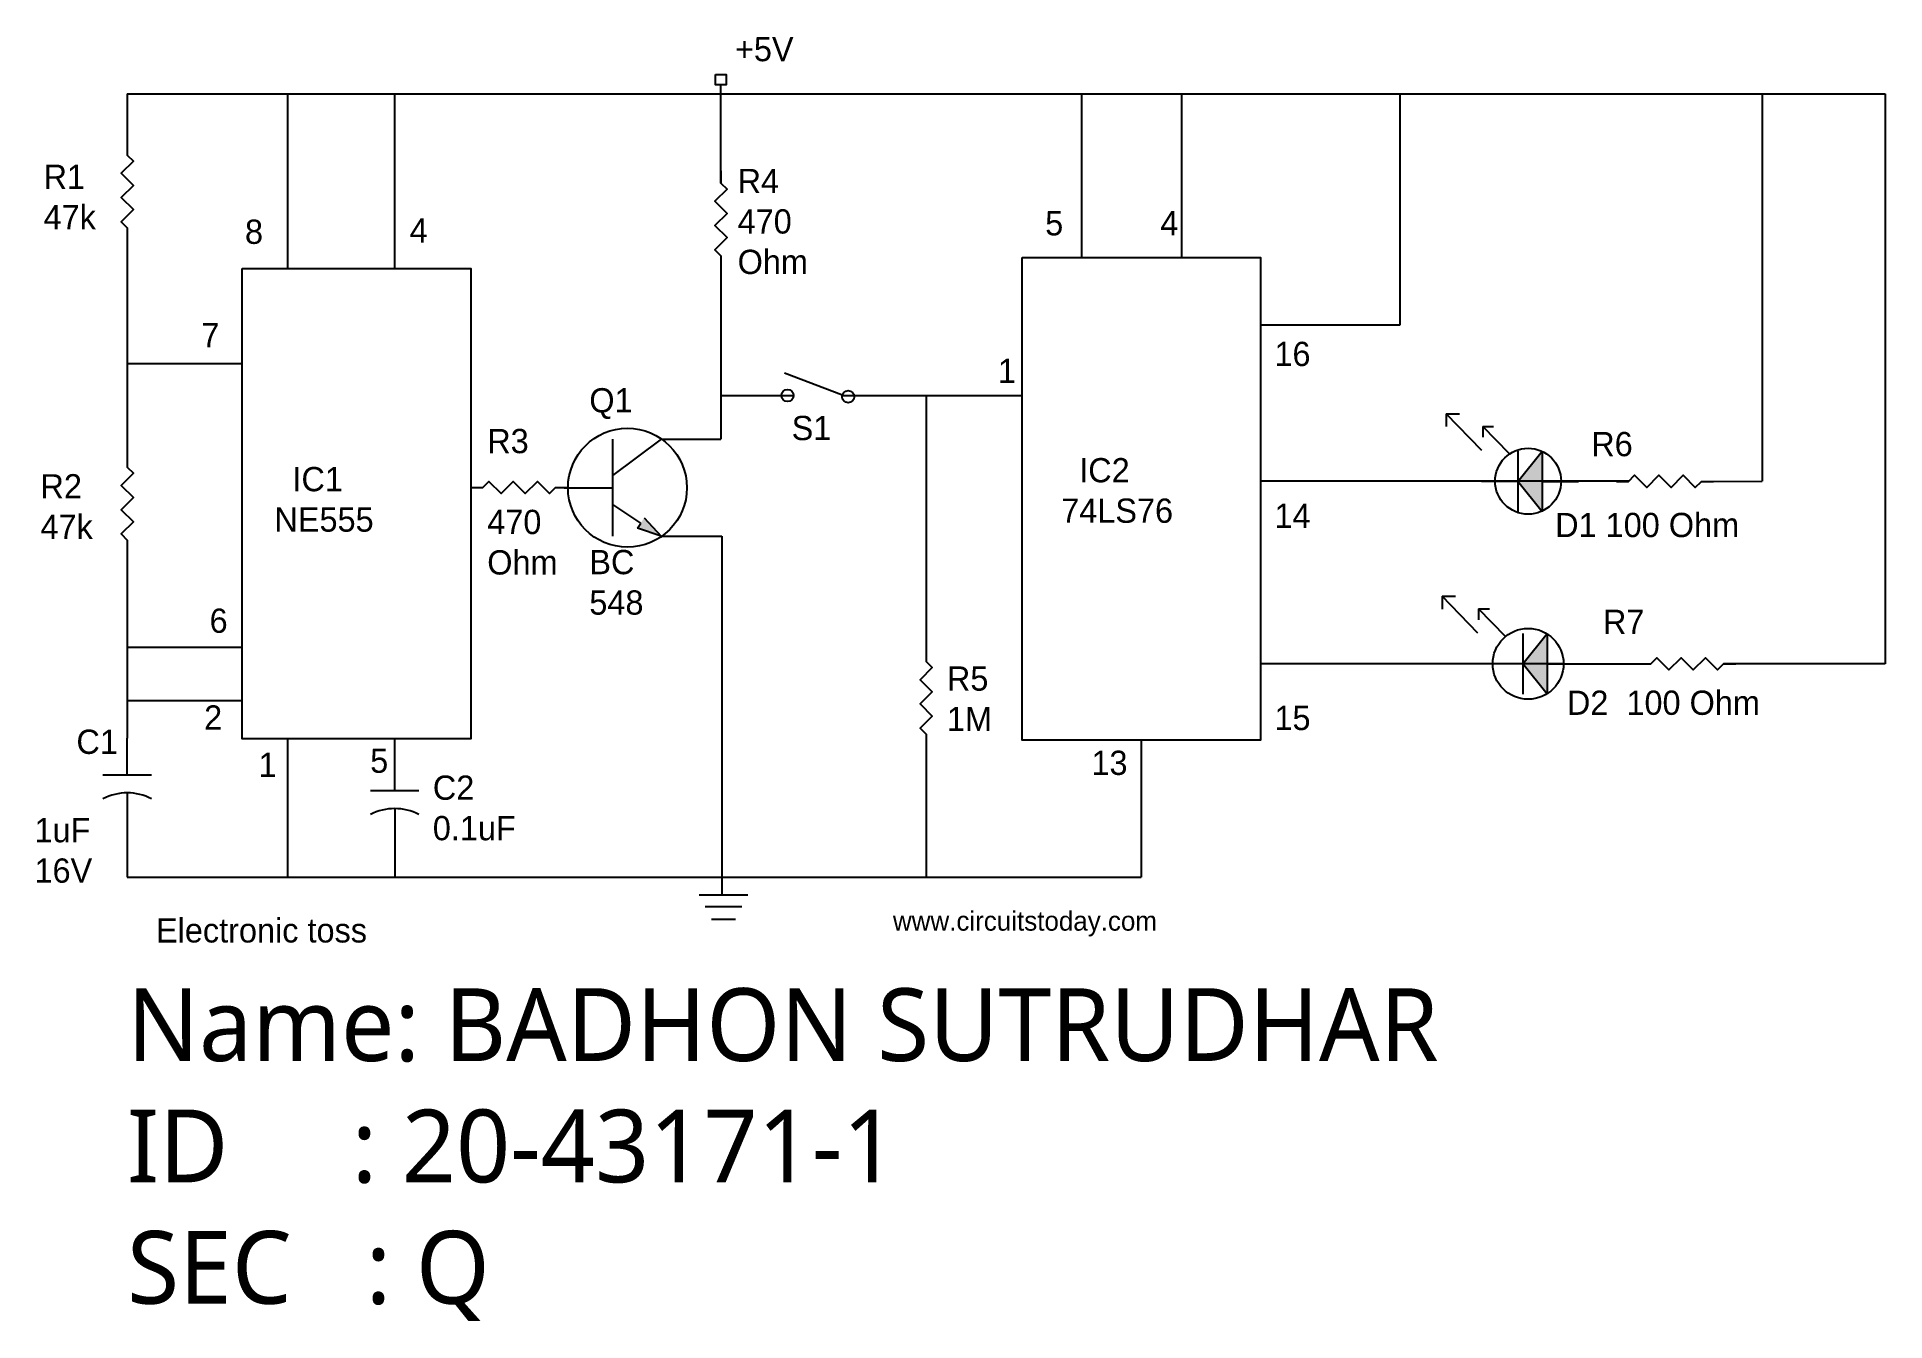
# Model space of a CAD drawing. Header units: inches. Extents: x -106.92 to -99.3, y 33.55 to 38.84.
import ezdxf

# ---------------------------------------------------------------- set-up
doc = ezdxf.new("R2010")
doc.units = ezdxf.units.IN
doc.header["$MEASUREMENT"] = 0

# ---------------------------------------------------------------- blocks, each defined once
blk = doc.blocks.new('Resistor')
at = {"color": 7}
blk.add_lwpolyline([(0, 0), (0.05, 0), (0.075, 0.025), (0.125, -0.025), (0.175, 0.025), (0.225, -0.025), (0.275, 0.025), (0.325, -0.025), (0.35, 0), (0.4, 0)], dxfattribs=at)
blk = doc.blocks.new('Transistor - NPN')
at = {"color": 7}
for p, q in [((0.199999, 0.2), (0.199999, -0.2)), ((0.399999, 0.2), (0.199999, 0.05)), ((0, 0), (0.199999, 0)), ((0.316132, -0.145536), (0.201153, -0.069033)), ((0.302516, -0.166503), (0.316132, -0.145536)), ((0.329748, -0.124569), (0.399999, -0.2)), ((0.399999, -0.2), (0.302516, -0.166503))]:
    blk.add_line(p, q, dxfattribs=at)
blk.add_solid([(0.302516, -0.166503), (0.399999, -0.2), (0.329748, -0.124569)], dxfattribs=at)
blk = doc.blocks.new('Capacitor')
at = {"color": 7}
for p, q in [((0.15, -0.1), (0.15, 0.1)), ((0.15, 0), (0, 0)), ((0.225, 0), (0.4, 0))]:
    blk.add_line(p, q, dxfattribs=at)
blk.add_arc((0.4375, 0), 0.2125, 151.9275, 208.0725, dxfattribs=at)
blk = doc.blocks.new('Diode')
at = {"color": 7}
for p, q in [((0.15, 0.125), (0.25, 0)), ((0.15, -0.125), (0.15, 0.125)), ((0.25, -0.125), (0.25, 0.125)), ((0.15, 0), (0, 0)), ((0.25, 0), (0.15, -0.125)), ((0.25, 0), (0.4, 0))]:
    blk.add_line(p, q, dxfattribs=at)
blk.add_solid([(0.15, -0.125), (0.25, 0), (0.15, 0.125)], dxfattribs=at)
blk = doc.blocks.new('Switch - SPST Open')
at = {"color": 7}
blk.add_line((0.027156, -0.00762), (0.264557, -0.092586), dxfattribs=at)
for centre in [(0, 0), (0.25, 0)]:
    blk.add_circle(centre, 0.025, dxfattribs=at)
blk = doc.blocks.new('Ground')
at = {"color": 7}
for p, q in [((-0.1, 0), (0.1, 0)), ((0.075, -0.05), (-0.075, -0.05)), ((-0.05, -0.1), (0.05, -0.1))]:
    blk.add_line(p, q, dxfattribs=at)

msp = doc.modelspace()

# ---------------------------------------------------------------- linework, layer by layer
for p, q in [((-106.5449, 38.6103), (-106.5449, 38.3577)), ((-106.5449, 38.6103), (-99.3027, 38.6103)), ((-105.8844, 38.6103), (-105.8844, 37.8895)), ((-105.4437, 38.6103), (-105.4437, 37.8895)), ((-104.099, 38.6103), (-104.099, 38.6477)), ((-104.099, 38.2424), (-104.099, 38.6103)), ((-102.6137, 38.6103), (-102.6137, 37.9349)), ((-102.2012, 38.6103), (-102.2012, 37.9349)), ((-101.3014, 38.6103), (-101.3014, 37.6572)), ((-99.8091, 38.6103), (-99.8091, 37.0132)), ((-99.3027, 38.6103), (-99.3027, 36.2607)), ((-106.545, 38.0078), (-106.5449, 37.4989)), ((-104.099, 37.8924), (-104.099, 37.3671)), ((-101.3014, 37.6572), (-101.876, 37.6572)), ((-106.5449, 37.4989), (-106.0719, 37.4989)), ((-106.5449, 37.4989), (-106.5449, 37.121)), ((-104.099, 37.3671), (-103.7997, 37.3671)), ((-104.099, 37.3671), (-104.099, 37.1865)), ((-103.5991, 37.3671), (-102.8581, 37.3671)), ((-103.2535, 37.3671), (-103.2535, 36.2703)), ((-100.9644, 37.1393), (-101.1107, 37.2917)), ((-101.1107, 37.2917), (-101.1107, 37.2389)), ((-101.1107, 37.2917), (-101.0563, 37.2917)), ((-100.8495, 37.1258), (-100.9604, 37.2395)), ((-100.9604, 37.2395), (-100.9604, 37.1952)), ((-100.9604, 37.2395), (-100.9161, 37.2395)), ((-104.3456, 37.1865), (-104.099, 37.1865)), ((-100.3589, 37.0132), (-101.876, 37.0132)), ((-100.0093, 37.0128), (-99.8091, 37.0132)), ((-104.3456, 36.7865), (-104.0951, 36.7865)), ((-104.0951, 36.7865), (-104.0951, 35.3813)), ((-106.545, 36.721), (-106.545, 36.3291)), ((-100.981, 36.3867), (-101.1274, 36.5391)), ((-101.1274, 36.5391), (-101.1274, 36.4862)), ((-101.1274, 36.5391), (-101.073, 36.5391)), ((-100.8661, 36.3732), (-100.9771, 36.4868)), ((-100.9771, 36.4868), (-100.9771, 36.4426)), ((-100.9771, 36.4868), (-100.9327, 36.4868)), ((-106.545, 36.3291), (-106.5449, 36.11)), ((-106.5449, 36.3291), (-106.0719, 36.3291)), ((-100.6272, 36.2607), (-101.876, 36.2607)), ((-100.5446, 36.2604), (-100.3178, 36.2608)), ((-99.3027, 36.2607), (-99.9679, 36.2607)), ((-106.5449, 36.11), (-106.5451, 35.9538)), ((-106.5449, 36.11), (-106.0719, 36.11)), ((-105.8844, 35.9517), (-105.8844, 35.3813)), ((-105.4431, 35.8891), (-105.4431, 35.9517)), ((-102.367, 35.9464), (-102.367, 35.3813)), ((-103.2536, 35.9204), (-103.2536, 35.3813)), ((-106.5451, 35.5538), (-106.5449, 35.3813)), ((-105.4431, 35.4974), (-105.4431, 35.3813)), ((-106.5449, 35.3813), (-102.367, 35.3813)), ((-104.0951, 35.3813), (-104.0951, 35.3119))]:
    msp.add_line(p, q)
for points in [[(-104.1213, 38.6892), (-104.077, 38.6892), (-104.077, 38.6473), (-104.1213, 38.6473)], [(-102.8581, 37.9349), (-101.876, 37.9349), (-101.876, 35.9464), (-102.8581, 35.9464)], [(-106.0719, 37.8895), (-105.1301, 37.8895), (-105.1301, 35.9517), (-106.0719, 35.9517)]]:
    msp.add_lwpolyline(points, close=True)
for centre, radius in [((-104.4842, 36.9865), 0.2449), ((-100.7732, 37.0132), 0.136), ((-100.7732, 36.2607), 0.146)]:
    msp.add_circle(centre, radius)

# ---------------------------------------------------------------- block references
for name, p, rotation in [('Resistor', (-106.545, 38.4078), 270), ('Resistor', (-104.099, 38.2924), 270), ('Switch - SPST Open', (-103.5747, 37.3618), 178.9267882886624), ('Resistor', (-106.545, 37.121), 270), ('Diode', (-100.565, 37.0125), 180), ('Diode', (-100.5446, 36.2604), 180), ('Resistor', (-103.2536, 36.3204), 270), ('Capacitor', (-106.5451, 35.9538), 270), ('Capacitor', (-105.4431, 35.8891), 270)]:
    msp.add_blockref(name, p, dxfattribs=dict(rotation=rotation))
for name, p in [('Transistor - NPN', (-104.7456, 36.9865)), ('Resistor', (-105.1301, 36.9874)), ('Resistor', (-100.4093, 37.0128)), ('Resistor', (-100.3178, 36.2608)), ('Ground', (-104.0885, 35.3087))]:
    msp.add_blockref(name, p)

# ---------------------------------------------------------------- texts
at = {"attachment_point": 1}
for s, insert, char_height, width in [('+5V', (-104.0414, 38.8444), 0.1, 0.240659), ('R1\\P47k', (-106.89, 38.3184), 0.1, 0.54291), ('R4\\P470\\POhm', (-104.0303, 38.3008), 0.1, 0.414674), ('8', (-106.0601, 38.0916), 0.1, 0.175701), ('4', (-105.3815, 38.0972), 0.1, 0.145812), ('5^I  4', (-102.7631, 38.1265), 0.1, 0.739805), ('7', (-106.2396, 37.6658), 0.1, 0.167674), ('16\\P\\P\\P\\P14\\P\\P\\P\\P\\P15', (-101.8186, 37.588), 0.1, 0.411803), ('1', (-102.9579, 37.518), 0.1, 0.25048), ('Q1\\P\\P\\P\\PBC\\P548', (-104.6413, 37.3969), 0.1, 0.364531), ('S1', (-103.8077, 37.2827), 0.1, 0.275001), ('R3\\P\\P470\\POhm', (-105.0619, 37.2289), 0.1, 0.358922), ('    R6\\P\\PD1 100 Ohm', (-100.6619, 37.2164), 0.1, 0.975418), ('   IC2\\P 74LS76', (-102.7343, 37.1087), 0.1, 0.757102), ('R2\\P47k', (-106.9027, 37.0424), 0.1, 0.444854), ('   IC1\\P NE555', (-105.976, 37.072), 0.1, 0.757102), ('6', (-106.2059, 36.4885), 0.1, 0.157029), ('    R7\\P\\PD2  100 Ohm', (-100.6135, 36.4838), 0.1, 1.224461), ('R5\\P1M', (-103.168, 36.25), 0.1, 0.251197), ('2', (-106.2284, 36.0895), 0.1, 0.156458), ('C1', (-106.7546, 35.9895), 0.1, 0.209499), ('1', (-106.004, 35.8947), 0.1, 0.15142), ('5', (-105.5442, 35.9115), 0.1, 0.15792), ('\\P13', (-102.5726, 36.0695), 0.1, 0.205525), ('C2\\P0.1uF', (-105.2862, 35.8003), 0.1, 0.308449), ('1uF\\P16V', (-106.9273, 35.6253), 0.1, 0.382443), ('Electronic toss', (-106.4268, 35.2121), 0.1, 1.953564), ('www.circuitstoday.com', (-103.3903, 35.2409), 0.08, 2.642395), ('{\\f@Malgun Gothic|b0|i0|c0|p34;\\C4;Name: \\C2;BADHON SUTRUDHAR\\C4;\\PID     : \\C2;20-43171-1\\C4;\\PSEC   : \\C2;Q}', (-106.5461, 34.9235), 0.3, 7.471117)]:
    msp.add_mtext(s, dxfattribs=dict(at, insert=insert, char_height=char_height, width=width))

doc.saveas('drawing.dxf')
